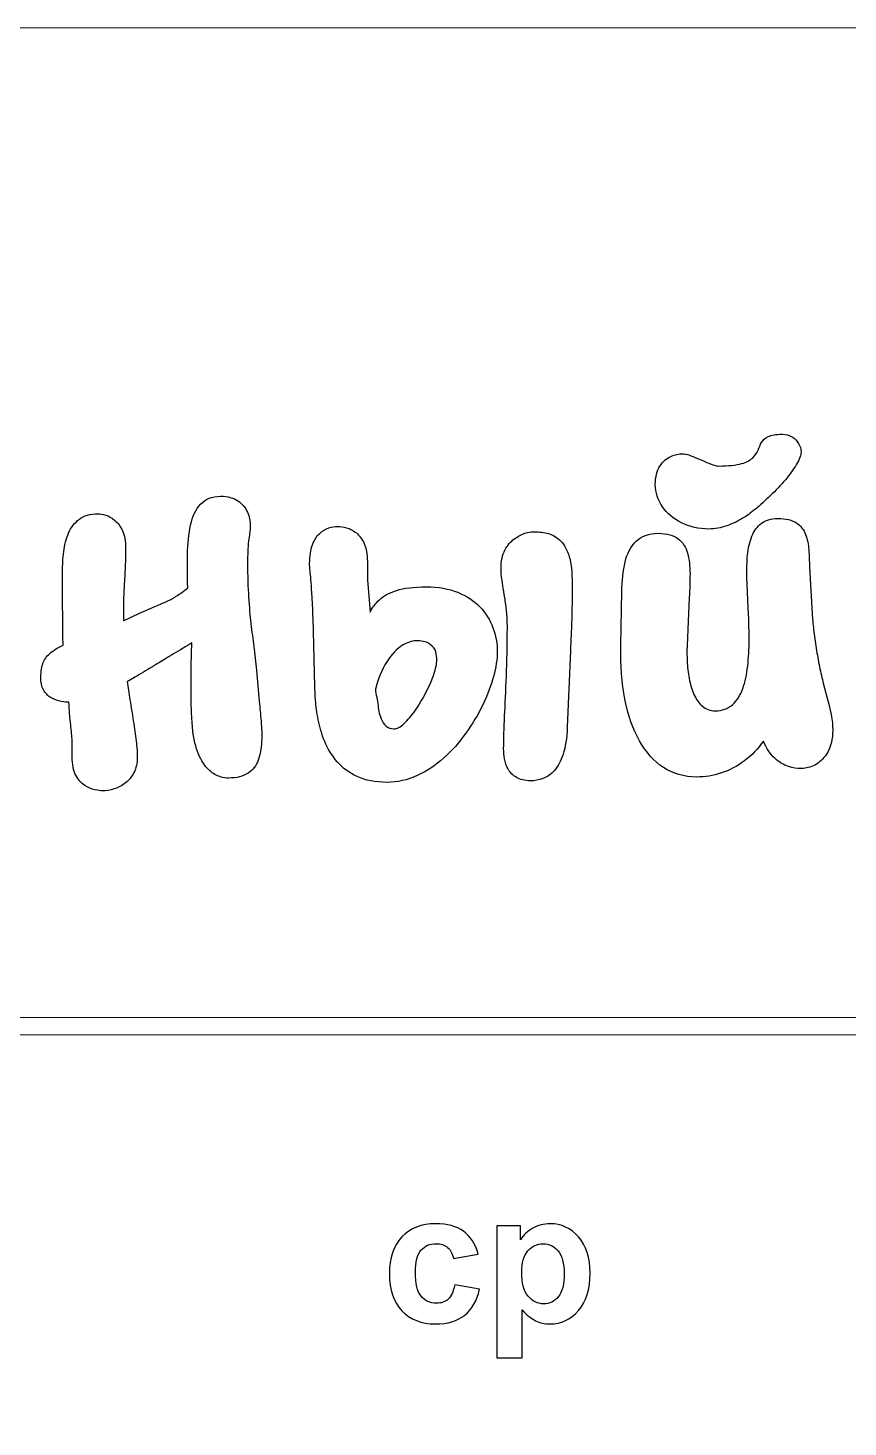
# Model space of a CAD drawing. Header units: millimetres. Extents: x -676 to 660, y -238 to 366.
# Drawn here: x -262.6 to -225, y 301.5 to 365.7 of the extents above; entities that cross this region are included whole.
import ezdxf

# ---------------------------------------------------------------- set-up
doc = ezdxf.new("R2010")
doc.units = ezdxf.units.MM
doc.header["$MEASUREMENT"] = 0
doc.layers.add('layer 1', color=7, linetype='Continuous')

msp = doc.modelspace()

# ---------------------------------------------------------------- linework, layer by layer
at = {"layer": 'layer 1', "color": 254, "lineweight": 20}
msp.add_open_spline([(-314.0978, 365.6892), (-314.0978, 365.6892), (-94.2157, 365.6892), (-94.2157, 365.6892), (-94.2157, 365.6892), (-92.6821, 365.6892), (-91.4274, 364.4345), (-91.4274, 362.9009), (-91.4274, 362.9009), (-91.4274, 362.9009), (-91.4274, 133.0603), (-91.4274, 133.0603), (-91.4274, 133.0603), (-91.4274, 131.5267), (-92.6821, 130.272), (-94.2157, 130.272), (-94.2157, 130.272), (-94.2157, 130.272), (-324.0563, 130.272), (-324.0563, 130.272), (-324.0563, 130.272), (-325.5899, 130.272), (-326.8446, 131.5267), (-326.8446, 133.0603), (-326.8446, 133.0603), (-326.8446, 133.0603), (-326.8446, 352.9424), (-326.8446, 352.9424), (-326.8446, 352.9424), (-326.8446, 359.9532), (-321.1086, 365.6892), (-314.0978, 365.6892)], degree=3, knots=[0, 0, 0, 0, 0.1111111, 0.1111111, 0.1111111, 0.1111111, 0.2222222, 0.2222222, 0.2222222, 0.2222222, 0.3333333, 0.3333333, 0.3333333, 0.3333333, 0.4444444, 0.4444444, 0.4444444, 0.4444444, 0.5555556, 0.5555556, 0.5555556, 0.5555556, 0.6666667, 0.6666667, 0.6666667, 0.6666667, 0.7777778, 0.7777778, 0.7777778, 0.7777778, 1, 1, 1, 1], dxfattribs=at)
at = {"layer": 'layer 1', "color": 250}
for points, knots in [([(-229.8325, 343.2017), (-229.6825, 343.2869), (-229.496, 343.4206), (-229.2771, 343.603), (-229.2771, 343.603), (-229.0542, 343.7814), (-228.8272, 343.9922), (-228.584, 344.2273), (-228.584, 344.2273), (-228.3449, 344.4623), (-228.1179, 344.7056), (-227.903, 344.9528), (-227.903, 344.9528), (-227.6923, 345.2041), (-227.522, 345.4433), (-227.3883, 345.6662), (-227.3883, 345.6662), (-227.2545, 345.8891), (-227.1856, 346.0837), (-227.1815, 346.2418), (-227.1815, 346.2418), (-227.1815, 346.3755), (-227.2221, 346.5012), (-227.295, 346.6228), (-227.295, 346.6228), (-227.368, 346.7444), (-227.4693, 346.8457), (-227.595, 346.9228), (-227.595, 346.9228), (-227.7247, 346.9998), (-227.8706, 347.0403), (-228.0328, 347.0444), (-228.0328, 347.0444), (-228.3327, 347.0403), (-228.5516, 347.0079), (-228.6935, 346.9349), (-228.6935, 346.9349), (-228.8353, 346.866), (-228.9367, 346.7768), (-228.9934, 346.6674), (-228.9934, 346.6674), (-229.0542, 346.5539), (-229.1069, 346.4404), (-229.1555, 346.3147), (-229.1555, 346.3147), (-229.2042, 346.1891), (-229.2812, 346.0756), (-229.3906, 345.9621), (-229.3906, 345.9621), (-229.5001, 345.8527), (-229.6744, 345.7635), (-229.9176, 345.6946), (-229.9176, 345.6946), (-230.1567, 345.6216), (-230.5013, 345.5892), (-230.9512, 345.5851), (-230.9512, 345.5851), (-231.0323, 345.5851), (-231.1255, 345.6054), (-231.2268, 345.6419), (-231.2268, 345.6419), (-231.3322, 345.6784), (-231.466, 345.7311), (-231.6322, 345.804), (-231.6322, 345.804), (-231.8227, 345.8851), (-231.9807, 345.9499), (-232.1023, 345.9986), (-232.1023, 345.9986), (-232.2199, 346.0513), (-232.3172, 346.0878), (-232.3942, 346.1121), (-232.3942, 346.1121), (-232.4712, 346.1323), (-232.5442, 346.1445), (-232.605, 346.1445), (-232.605, 346.1445), (-232.7833, 346.1486), (-232.9657, 346.108), (-233.1603, 346.0229), (-233.1603, 346.0229), (-233.3548, 345.9378), (-233.517, 345.7919), (-233.6548, 345.5851), (-233.6548, 345.5851), (-233.7926, 345.3784), (-233.8615, 345.0947), (-233.8696, 344.7339), (-233.8696, 344.7339), (-233.8656, 344.3651), (-233.7561, 344.0246), (-233.5413, 343.7165), (-233.5413, 343.7165), (-233.3265, 343.4085), (-233.0346, 343.1653), (-232.6658, 342.9788), (-232.6658, 342.9788), (-232.2969, 342.7924), (-231.8794, 342.6951), (-231.4133, 342.691), (-231.4133, 342.691), (-231.1336, 342.6951), (-230.862, 342.7437), (-230.5945, 342.8369), (-230.5945, 342.8369), (-230.331, 342.9302), (-230.0757, 343.0518), (-229.8325, 343.2017)], [0, 0, 0, 0, 0.0357143, 0.0357143, 0.0357143, 0.0357143, 0.0714286, 0.0714286, 0.0714286, 0.0714286, 0.1071429, 0.1071429, 0.1071429, 0.1071429, 0.1428571, 0.1428571, 0.1428571, 0.1428571, 0.1785714, 0.1785714, 0.1785714, 0.1785714, 0.2142857, 0.2142857, 0.2142857, 0.2142857, 0.25, 0.25, 0.25, 0.25, 0.2857143, 0.2857143, 0.2857143, 0.2857143, 0.3214286, 0.3214286, 0.3214286, 0.3214286, 0.3571429, 0.3571429, 0.3571429, 0.3571429, 0.3928571, 0.3928571, 0.3928571, 0.3928571, 0.4285714, 0.4285714, 0.4285714, 0.4285714, 0.4642857, 0.4642857, 0.4642857, 0.4642857, 0.5, 0.5, 0.5, 0.5, 0.5357143, 0.5357143, 0.5357143, 0.5357143, 0.5714286, 0.5714286, 0.5714286, 0.5714286, 0.6071429, 0.6071429, 0.6071429, 0.6071429, 0.6428571, 0.6428571, 0.6428571, 0.6428571, 0.6785714, 0.6785714, 0.6785714, 0.6785714, 0.7142857, 0.7142857, 0.7142857, 0.7142857, 0.75, 0.75, 0.75, 0.75, 0.7857143, 0.7857143, 0.7857143, 0.7857143, 0.8214286, 0.8214286, 0.8214286, 0.8214286, 0.8571429, 0.8571429, 0.8571429, 0.8571429, 0.8928571, 0.8928571, 0.8928571, 0.8928571, 0.9285714, 0.9285714, 0.9285714, 0.9285714, 1, 1, 1, 1]), ([(-258.2629, 338.4836), (-258.271, 338.966), (-258.271, 339.3672), (-258.2548, 339.6834), (-258.2548, 339.6834), (-258.2426, 339.9996), (-258.2264, 340.2509), (-258.2143, 340.4292), (-258.2143, 340.4292), (-258.2021, 340.6238), (-258.1899, 340.8427), (-258.1818, 341.0778), (-258.1818, 341.0778), (-258.1697, 341.3129), (-258.1656, 341.5601), (-258.1656, 341.8155), (-258.1656, 341.8155), (-258.1697, 342.1357), (-258.2183, 342.3992), (-258.3115, 342.6059), (-258.3115, 342.6059), (-258.4048, 342.8126), (-258.5223, 342.9748), (-258.6601, 343.0883), (-258.6601, 343.0883), (-258.802, 343.2058), (-258.9398, 343.2869), (-259.0776, 343.3315), (-259.0776, 343.3315), (-259.2195, 343.376), (-259.3371, 343.3963), (-259.4303, 343.3963), (-259.4303, 343.3963), (-259.787, 343.3923), (-260.0748, 343.3071), (-260.2896, 343.145), (-260.2896, 343.145), (-260.5085, 342.9829), (-260.6706, 342.7721), (-260.7841, 342.5086), (-260.7841, 342.5086), (-260.8936, 342.2451), (-260.9706, 341.9614), (-261.007, 341.6534), (-261.007, 341.6534), (-261.0435, 341.3453), (-261.0638, 341.0413), (-261.0597, 340.7454), (-261.0597, 340.7454), (-261.0597, 340.5225), (-261.0597, 340.259), (-261.0597, 339.955), (-261.0597, 339.955), (-261.0597, 339.651), (-261.0597, 339.3348), (-261.0557, 339.0105), (-261.0557, 339.0105), (-261.0557, 338.6822), (-261.0516, 338.3782), (-261.0476, 338.0864), (-261.0476, 338.0864), (-261.0476, 337.7986), (-261.0395, 337.5594), (-261.0354, 337.3649), (-261.0354, 337.3649), (-261.2989, 337.2392), (-261.5097, 337.1095), (-261.6556, 336.9717), (-261.6556, 336.9717), (-261.8056, 336.8379), (-261.911, 336.6758), (-261.9718, 336.4934), (-261.9718, 336.4934), (-262.0285, 336.3069), (-262.0609, 336.08), (-262.0569, 335.8084), (-262.0569, 335.8084), (-262.0528, 335.5773), (-262.0042, 335.3949), (-261.9069, 335.2531), (-261.9069, 335.2531), (-261.8096, 335.1112), (-261.6921, 335.0018), (-261.5502, 334.9288), (-261.5502, 334.9288), (-261.4083, 334.8518), (-261.2665, 334.8031), (-261.1246, 334.7748), (-261.1246, 334.7748), (-260.9827, 334.7504), (-260.8611, 334.7383), (-260.7679, 334.7383), (-260.7679, 334.7383), (-260.7557, 334.4667), (-260.7395, 334.2438), (-260.7233, 334.0614), (-260.7233, 334.0614), (-260.7071, 333.883), (-260.6909, 333.729), (-260.6747, 333.5993), (-260.6747, 333.5993), (-260.6625, 333.4696), (-260.6463, 333.348), (-260.6382, 333.2304), (-260.6382, 333.2304), (-260.626, 333.1129), (-260.622, 332.9832), (-260.622, 332.8413), (-260.622, 332.8413), (-260.622, 332.8413), (-260.622, 332.2333), (-260.622, 332.2333), (-260.622, 332.2333), (-260.6179, 331.8847), (-260.5612, 331.605), (-260.4517, 331.3942), (-260.4517, 331.3942), (-260.3382, 331.1875), (-260.2045, 331.0294), (-260.0464, 330.9281), (-260.0464, 330.9281), (-259.8883, 330.8227), (-259.7343, 330.7538), (-259.5843, 330.7214), (-259.5843, 330.7214), (-259.4343, 330.689), (-259.3208, 330.6727), (-259.2357, 330.6768), (-259.2357, 330.6768), (-259.0614, 330.6768), (-258.8831, 330.7052), (-258.6966, 330.7619), (-258.6966, 330.7619), (-258.5102, 330.8187), (-258.3399, 330.9119), (-258.1778, 331.0375), (-258.1778, 331.0375), (-258.0157, 331.1591), (-257.8859, 331.3213), (-257.7846, 331.5199), (-257.7846, 331.5199), (-257.6833, 331.7145), (-257.6346, 331.9536), (-257.6306, 332.2333), (-257.6306, 332.2333), (-257.6306, 332.4319), (-257.6508, 332.6751), (-257.6873, 332.9629), (-257.6873, 332.9629), (-257.7198, 333.2547), (-257.7643, 333.5587), (-257.817, 333.8871), (-257.817, 333.8871), (-257.8657, 334.2154), (-257.9184, 334.5316), (-257.9711, 334.8477), (-257.9711, 334.8477), (-258.0197, 335.1598), (-258.0602, 335.4395), (-258.0927, 335.6868), (-258.0927, 335.6868), (-257.8859, 335.8043), (-257.7116, 335.9097), (-257.5657, 335.9948), (-257.5657, 335.9948), (-257.4198, 336.08), (-257.282, 336.1651), (-257.1482, 336.2461), (-257.1482, 336.2461), (-257.0185, 336.3272), (-256.8685, 336.4164), (-256.6983, 336.5177), (-256.6983, 336.5177), (-256.5321, 336.6191), (-256.3213, 336.7447), (-256.07, 336.8987), (-256.07, 336.8987), (-255.8228, 337.0487), (-255.5066, 337.2352), (-255.1256, 337.4622), (-255.1256, 337.4622), (-255.1296, 337.3892), (-255.1377, 337.2392), (-255.1459, 337.0163), (-255.1459, 337.0163), (-255.1499, 336.7933), (-255.158, 336.5218), (-255.1621, 336.2056), (-255.1621, 336.2056), (-255.1661, 335.8894), (-255.1661, 335.5571), (-255.1661, 335.2085), (-255.1661, 335.2085), (-255.1621, 334.8639), (-255.154, 334.5275), (-255.1418, 334.2073), (-255.1418, 334.2073), (-255.1256, 333.8871), (-255.1053, 333.6114), (-255.0769, 333.3763), (-255.0769, 333.3763), (-255.0121, 332.9062), (-254.9108, 332.5292), (-254.7729, 332.2455), (-254.7729, 332.2455), (-254.6351, 331.9617), (-254.4852, 331.7509), (-254.3149, 331.6091), (-254.3149, 331.6091), (-254.1487, 331.4631), (-253.9866, 331.3699), (-253.8326, 331.3253), (-253.8326, 331.3253), (-253.6745, 331.2767), (-253.5488, 331.2564), (-253.4475, 331.2605), (-253.4475, 331.2605), (-253.0665, 331.2645), (-252.7665, 331.3415), (-252.5517, 331.4875), (-252.5517, 331.4875), (-252.3328, 331.6374), (-252.1788, 331.8401), (-252.0856, 332.0874), (-252.0856, 332.0874), (-251.9923, 332.3387), (-251.9396, 332.6184), (-251.9275, 332.9264), (-251.9275, 332.9264), (-251.9153, 333.2345), (-251.9234, 333.5466), (-251.9518, 333.8709), (-251.9518, 333.8709), (-251.9802, 334.1911), (-252.0085, 334.4951), (-252.0369, 334.7869), (-252.0369, 334.7869), (-252.0369, 334.7869), (-252.1585, 336.1975), (-252.1585, 336.1975), (-252.1585, 336.1975), (-252.195, 336.5947), (-252.2396, 336.9595), (-252.2842, 337.3), (-252.2842, 337.3), (-252.3328, 337.6405), (-252.3774, 337.9931), (-252.4179, 338.3498), (-252.4179, 338.3498), (-252.4625, 338.7106), (-252.499, 339.1119), (-252.5274, 339.5618), (-252.5274, 339.5618), (-252.5557, 340.0117), (-252.572, 340.5468), (-252.572, 341.1588), (-252.572, 341.1588), (-252.572, 341.3291), (-252.572, 341.4953), (-252.5639, 341.6574), (-252.5639, 341.6574), (-252.5598, 341.8195), (-252.5476, 341.9857), (-252.5233, 342.156), (-252.5233, 342.156), (-252.5112, 342.2654), (-252.4949, 342.3749), (-252.4787, 342.4884), (-252.4787, 342.4884), (-252.4625, 342.5978), (-252.4504, 342.7153), (-252.4504, 342.8369), (-252.4504, 342.8369), (-252.4504, 343.0518), (-252.4909, 343.2625), (-252.5801, 343.4693), (-252.5801, 343.4693), (-252.6692, 343.676), (-252.8152, 343.8503), (-253.0178, 343.9881), (-253.0178, 343.9881), (-253.2164, 344.1219), (-253.4799, 344.1948), (-253.8123, 344.1989), (-253.8123, 344.1989), (-254.2095, 344.1948), (-254.5176, 344.0692), (-254.7324, 343.8341), (-254.7324, 343.8341), (-254.9472, 343.5949), (-255.1013, 343.2747), (-255.1864, 342.8694), (-255.1864, 342.8694), (-255.2715, 342.4681), (-255.3202, 342.0182), (-255.3323, 341.5196), (-255.3323, 341.5196), (-255.3404, 341.0251), (-255.3364, 340.5144), (-255.3202, 339.9915), (-255.3202, 339.9915), (-255.5107, 339.8374), (-255.6768, 339.7118), (-255.8228, 339.6226), (-255.8228, 339.6226), (-255.9687, 339.5294), (-256.1146, 339.4483), (-256.2605, 339.3794), (-256.2605, 339.3794), (-256.4105, 339.3105), (-256.5848, 339.2375), (-256.7834, 339.1524), (-256.7834, 339.1524), (-256.982, 339.0713), (-257.2333, 338.9619), (-257.5333, 338.8241), (-257.5333, 338.8241), (-257.5333, 338.8241), (-258.2629, 338.4836), (-258.2629, 338.4836)], [0, 0, 0, 0, 0.0123457, 0.0123457, 0.0123457, 0.0123457, 0.0246914, 0.0246914, 0.0246914, 0.0246914, 0.037037, 0.037037, 0.037037, 0.037037, 0.0493827, 0.0493827, 0.0493827, 0.0493827, 0.0617284, 0.0617284, 0.0617284, 0.0617284, 0.0740741, 0.0740741, 0.0740741, 0.0740741, 0.0864198, 0.0864198, 0.0864198, 0.0864198, 0.0987654, 0.0987654, 0.0987654, 0.0987654, 0.1111111, 0.1111111, 0.1111111, 0.1111111, 0.1234568, 0.1234568, 0.1234568, 0.1234568, 0.1358025, 0.1358025, 0.1358025, 0.1358025, 0.1481481, 0.1481481, 0.1481481, 0.1481481, 0.1604938, 0.1604938, 0.1604938, 0.1604938, 0.1728395, 0.1728395, 0.1728395, 0.1728395, 0.1851852, 0.1851852, 0.1851852, 0.1851852, 0.1975309, 0.1975309, 0.1975309, 0.1975309, 0.2098765, 0.2098765, 0.2098765, 0.2098765, 0.2222222, 0.2222222, 0.2222222, 0.2222222, 0.2345679, 0.2345679, 0.2345679, 0.2345679, 0.2469136, 0.2469136, 0.2469136, 0.2469136, 0.2592593, 0.2592593, 0.2592593, 0.2592593, 0.2716049, 0.2716049, 0.2716049, 0.2716049, 0.2839506, 0.2839506, 0.2839506, 0.2839506, 0.2962963, 0.2962963, 0.2962963, 0.2962963, 0.308642, 0.308642, 0.308642, 0.308642, 0.3209877, 0.3209877, 0.3209877, 0.3209877, 0.3333333, 0.3333333, 0.3333333, 0.3333333, 0.345679, 0.345679, 0.345679, 0.345679, 0.3580247, 0.3580247, 0.3580247, 0.3580247, 0.3703704, 0.3703704, 0.3703704, 0.3703704, 0.382716, 0.382716, 0.382716, 0.382716, 0.3950617, 0.3950617, 0.3950617, 0.3950617, 0.4074074, 0.4074074, 0.4074074, 0.4074074, 0.4197531, 0.4197531, 0.4197531, 0.4197531, 0.4320988, 0.4320988, 0.4320988, 0.4320988, 0.4444444, 0.4444444, 0.4444444, 0.4444444, 0.4567901, 0.4567901, 0.4567901, 0.4567901, 0.4691358, 0.4691358, 0.4691358, 0.4691358, 0.4814815, 0.4814815, 0.4814815, 0.4814815, 0.4938272, 0.4938272, 0.4938272, 0.4938272, 0.5061728, 0.5061728, 0.5061728, 0.5061728, 0.5185185, 0.5185185, 0.5185185, 0.5185185, 0.5308642, 0.5308642, 0.5308642, 0.5308642, 0.5432099, 0.5432099, 0.5432099, 0.5432099, 0.5555556, 0.5555556, 0.5555556, 0.5555556, 0.5679012, 0.5679012, 0.5679012, 0.5679012, 0.5802469, 0.5802469, 0.5802469, 0.5802469, 0.5925926, 0.5925926, 0.5925926, 0.5925926, 0.6049383, 0.6049383, 0.6049383, 0.6049383, 0.617284, 0.617284, 0.617284, 0.617284, 0.6296296, 0.6296296, 0.6296296, 0.6296296, 0.6419753, 0.6419753, 0.6419753, 0.6419753, 0.654321, 0.654321, 0.654321, 0.654321, 0.6666667, 0.6666667, 0.6666667, 0.6666667, 0.6790123, 0.6790123, 0.6790123, 0.6790123, 0.691358, 0.691358, 0.691358, 0.691358, 0.7037037, 0.7037037, 0.7037037, 0.7037037, 0.7160494, 0.7160494, 0.7160494, 0.7160494, 0.7283951, 0.7283951, 0.7283951, 0.7283951, 0.7407407, 0.7407407, 0.7407407, 0.7407407, 0.7530864, 0.7530864, 0.7530864, 0.7530864, 0.7654321, 0.7654321, 0.7654321, 0.7654321, 0.7777778, 0.7777778, 0.7777778, 0.7777778, 0.7901235, 0.7901235, 0.7901235, 0.7901235, 0.8024691, 0.8024691, 0.8024691, 0.8024691, 0.8148148, 0.8148148, 0.8148148, 0.8148148, 0.8271605, 0.8271605, 0.8271605, 0.8271605, 0.8395062, 0.8395062, 0.8395062, 0.8395062, 0.8518519, 0.8518519, 0.8518519, 0.8518519, 0.8641975, 0.8641975, 0.8641975, 0.8641975, 0.8765432, 0.8765432, 0.8765432, 0.8765432, 0.8888889, 0.8888889, 0.8888889, 0.8888889, 0.9012346, 0.9012346, 0.9012346, 0.9012346, 0.9135802, 0.9135802, 0.9135802, 0.9135802, 0.9259259, 0.9259259, 0.9259259, 0.9259259, 0.9382716, 0.9382716, 0.9382716, 0.9382716, 0.9506173, 0.9506173, 0.9506173, 0.9506173, 0.962963, 0.962963, 0.962963, 0.962963, 0.9753086, 0.9753086, 0.9753086, 0.9753086, 1, 1, 1, 1]), ([(-226.1601, 335.6138), (-226.2209, 335.8408), (-226.2817, 336.0962), (-226.3344, 336.3718), (-226.3344, 336.3718), (-226.3911, 336.6474), (-226.4438, 336.9352), (-226.4884, 337.2271), (-226.4884, 337.2271), (-226.533, 337.5148), (-226.5735, 337.7986), (-226.606, 338.0702), (-226.606, 338.0702), (-226.6343, 338.3417), (-226.6587, 338.5849), (-226.6708, 338.7998), (-226.6708, 338.7998), (-226.6708, 338.7998), (-226.7924, 340.9643), (-226.7924, 340.9643), (-226.7924, 340.9643), (-226.8005, 341.2156), (-226.8127, 341.471), (-226.8289, 341.7304), (-226.8289, 341.7304), (-226.8451, 341.9898), (-226.8938, 342.2249), (-226.9748, 342.4438), (-226.9748, 342.4438), (-227.0559, 342.6626), (-227.1937, 342.8369), (-227.3923, 342.9707), (-227.3923, 342.9707), (-227.595, 343.1045), (-227.8787, 343.1734), (-228.2516, 343.1774), (-228.2516, 343.1774), (-228.5597, 343.1734), (-228.811, 343.1004), (-229.0015, 342.9545), (-229.0015, 342.9545), (-229.1961, 342.8086), (-229.342, 342.61), (-229.4393, 342.3586), (-229.4393, 342.3586), (-229.5406, 342.1033), (-229.6055, 341.8155), (-229.6379, 341.4953), (-229.6379, 341.4953), (-229.6663, 341.171), (-229.6744, 340.8346), (-229.6622, 340.4779), (-229.6622, 340.4779), (-229.6622, 340.4779), (-229.5893, 338.7511), (-229.5893, 338.7511), (-229.5893, 338.7511), (-229.573, 338.3782), (-229.5649, 337.9891), (-229.5649, 337.5838), (-229.5649, 337.5838), (-229.5649, 337.1784), (-229.5852, 336.7852), (-229.6298, 336.4042), (-229.6298, 336.4042), (-229.6703, 336.0192), (-229.7473, 335.6746), (-229.8568, 335.3666), (-229.8568, 335.3666), (-229.9662, 335.0585), (-230.1243, 334.8112), (-230.331, 334.6288), (-230.331, 334.6288), (-230.5337, 334.4464), (-230.7972, 334.3532), (-231.1214, 334.3492), (-231.1214, 334.3492), (-231.3525, 334.3532), (-231.5511, 334.4221), (-231.7092, 334.5599), (-231.7092, 334.5599), (-231.8673, 334.6977), (-231.997, 334.8761), (-232.0942, 335.099), (-232.0942, 335.099), (-232.1915, 335.326), (-232.2645, 335.5692), (-232.3131, 335.8367), (-232.3131, 335.8367), (-232.3618, 336.1002), (-232.3942, 336.3637), (-232.4064, 336.6272), (-232.4064, 336.6272), (-232.4185, 336.8906), (-232.4226, 337.1257), (-232.4104, 337.3406), (-232.4104, 337.3406), (-232.4104, 337.3406), (-232.3131, 339.5537), (-232.3131, 339.5537), (-232.3131, 339.5537), (-232.2888, 339.9266), (-232.2766, 340.2914), (-232.2766, 340.64), (-232.2766, 340.64), (-232.2766, 340.9886), (-232.3131, 341.3007), (-232.3901, 341.5804), (-232.3901, 341.5804), (-232.4631, 341.8601), (-232.609, 342.083), (-232.8157, 342.2451), (-232.8157, 342.2451), (-233.0225, 342.4073), (-233.3265, 342.4924), (-233.7237, 342.4965), (-233.7237, 342.4965), (-234.1655, 342.4924), (-234.506, 342.3708), (-234.7492, 342.1317), (-234.7492, 342.1317), (-234.9884, 341.8966), (-235.1586, 341.5763), (-235.2518, 341.1751), (-235.2518, 341.1751), (-235.3491, 340.7738), (-235.3978, 340.3198), (-235.4018, 339.8212), (-235.4018, 339.8212), (-235.4018, 339.8212), (-235.4504, 337.3406), (-235.4504, 337.3406), (-235.4504, 337.3406), (-235.4667, 336.4366), (-235.4059, 335.6179), (-235.2599, 334.8801), (-235.2599, 334.8801), (-235.114, 334.1424), (-234.8951, 333.5061), (-234.5952, 332.9751), (-234.5952, 332.9751), (-234.2993, 332.4441), (-233.9304, 332.0347), (-233.4927, 331.7469), (-233.4927, 331.7469), (-233.0508, 331.4591), (-232.5442, 331.3132), (-231.9726, 331.3091), (-231.9726, 331.3091), (-231.5876, 331.3091), (-231.2106, 331.3699), (-230.8377, 331.4956), (-230.8377, 331.4956), (-230.4648, 331.6172), (-230.1121, 331.8036), (-229.7838, 332.0468), (-229.7838, 332.0468), (-229.4555, 332.2941), (-229.1636, 332.5981), (-228.9083, 332.9629), (-228.9083, 332.9629), (-228.7664, 332.6184), (-228.5921, 332.3549), (-228.3854, 332.1684), (-228.3854, 332.1684), (-228.1787, 331.986), (-227.972, 331.8604), (-227.7612, 331.7955), (-227.7612, 331.7955), (-227.5504, 331.7266), (-227.3639, 331.6942), (-227.2059, 331.6982), (-227.2059, 331.6982), (-227.0275, 331.6942), (-226.837, 331.7388), (-226.6262, 331.8239), (-226.6262, 331.8239), (-226.4195, 331.9131), (-226.2331, 332.063), (-226.0669, 332.2779), (-226.0669, 332.2779), (-225.9007, 332.4927), (-225.7912, 332.7886), (-225.7466, 333.1656), (-225.7466, 333.1656), (-225.698, 333.5425), (-225.7466, 334.0168), (-225.8926, 334.5924), (-225.8926, 334.5924), (-225.8926, 334.5924), (-226.1601, 335.6138), (-226.1601, 335.6138)], [0, 0, 0, 0, 0.0204082, 0.0204082, 0.0204082, 0.0204082, 0.0408163, 0.0408163, 0.0408163, 0.0408163, 0.0612245, 0.0612245, 0.0612245, 0.0612245, 0.0816327, 0.0816327, 0.0816327, 0.0816327, 0.1020408, 0.1020408, 0.1020408, 0.1020408, 0.122449, 0.122449, 0.122449, 0.122449, 0.1428571, 0.1428571, 0.1428571, 0.1428571, 0.1632653, 0.1632653, 0.1632653, 0.1632653, 0.1836735, 0.1836735, 0.1836735, 0.1836735, 0.2040816, 0.2040816, 0.2040816, 0.2040816, 0.2244898, 0.2244898, 0.2244898, 0.2244898, 0.244898, 0.244898, 0.244898, 0.244898, 0.2653061, 0.2653061, 0.2653061, 0.2653061, 0.2857143, 0.2857143, 0.2857143, 0.2857143, 0.3061224, 0.3061224, 0.3061224, 0.3061224, 0.3265306, 0.3265306, 0.3265306, 0.3265306, 0.3469388, 0.3469388, 0.3469388, 0.3469388, 0.3673469, 0.3673469, 0.3673469, 0.3673469, 0.3877551, 0.3877551, 0.3877551, 0.3877551, 0.4081633, 0.4081633, 0.4081633, 0.4081633, 0.4285714, 0.4285714, 0.4285714, 0.4285714, 0.4489796, 0.4489796, 0.4489796, 0.4489796, 0.4693878, 0.4693878, 0.4693878, 0.4693878, 0.4897959, 0.4897959, 0.4897959, 0.4897959, 0.5102041, 0.5102041, 0.5102041, 0.5102041, 0.5306122, 0.5306122, 0.5306122, 0.5306122, 0.5510204, 0.5510204, 0.5510204, 0.5510204, 0.5714286, 0.5714286, 0.5714286, 0.5714286, 0.5918367, 0.5918367, 0.5918367, 0.5918367, 0.6122449, 0.6122449, 0.6122449, 0.6122449, 0.6326531, 0.6326531, 0.6326531, 0.6326531, 0.6530612, 0.6530612, 0.6530612, 0.6530612, 0.6734694, 0.6734694, 0.6734694, 0.6734694, 0.6938776, 0.6938776, 0.6938776, 0.6938776, 0.7142857, 0.7142857, 0.7142857, 0.7142857, 0.7346939, 0.7346939, 0.7346939, 0.7346939, 0.755102, 0.755102, 0.755102, 0.755102, 0.7755102, 0.7755102, 0.7755102, 0.7755102, 0.7959184, 0.7959184, 0.7959184, 0.7959184, 0.8163265, 0.8163265, 0.8163265, 0.8163265, 0.8367347, 0.8367347, 0.8367347, 0.8367347, 0.8571429, 0.8571429, 0.8571429, 0.8571429, 0.877551, 0.877551, 0.877551, 0.877551, 0.8979592, 0.8979592, 0.8979592, 0.8979592, 0.9183673, 0.9183673, 0.9183673, 0.9183673, 0.9387755, 0.9387755, 0.9387755, 0.9387755, 0.9591837, 0.9591837, 0.9591837, 0.9591837, 1, 1, 1, 1]), ([(-247.0756, 341.2075), (-247.0796, 341.5399), (-247.1283, 341.8114), (-247.2215, 342.0222), (-247.2215, 342.0222), (-247.3188, 342.233), (-247.4404, 342.3951), (-247.5822, 342.5127), (-247.5822, 342.5127), (-247.7282, 342.6262), (-247.8781, 342.7072), (-248.0281, 342.7518), (-248.0281, 342.7518), (-248.1821, 342.7924), (-248.32, 342.8167), (-248.4375, 342.8126), (-248.4375, 342.8126), (-248.5632, 342.8167), (-248.6969, 342.7924), (-248.8428, 342.7437), (-248.8428, 342.7437), (-248.9888, 342.6991), (-249.1306, 342.614), (-249.2644, 342.4924), (-249.2644, 342.4924), (-249.3982, 342.3667), (-249.5076, 342.1965), (-249.5927, 341.9695), (-249.5927, 341.9695), (-249.6778, 341.7466), (-249.7224, 341.4588), (-249.7265, 341.1102), (-249.7265, 341.1102), (-249.7265, 341.017), (-249.7224, 340.9278), (-249.7143, 340.8386), (-249.7143, 340.8386), (-249.7062, 340.7494), (-249.6941, 340.6319), (-249.6778, 340.49), (-249.6778, 340.49), (-249.6657, 340.3482), (-249.6495, 340.1536), (-249.6333, 339.9023), (-249.6333, 339.9023), (-249.613, 339.655), (-249.5968, 339.3227), (-249.5806, 338.9092), (-249.5806, 338.9092), (-249.5644, 338.4958), (-249.5481, 337.9729), (-249.5319, 337.3406), (-249.5319, 337.3406), (-249.5319, 337.3406), (-249.4833, 335.4679), (-249.4833, 335.4679), (-249.4833, 335.4679), (-249.4833, 335.3179), (-249.4711, 335.1071), (-249.4549, 334.8396), (-249.4549, 334.8396), (-249.4387, 334.568), (-249.3982, 334.2681), (-249.3333, 333.9357), (-249.3333, 333.9357), (-249.2725, 333.6074), (-249.1712, 333.275), (-249.0334, 332.9386), (-249.0334, 332.9386), (-248.8955, 332.6021), (-248.705, 332.2941), (-248.4659, 332.0144), (-248.4659, 332.0144), (-248.2227, 331.7307), (-247.9146, 331.5037), (-247.5417, 331.3294), (-247.5417, 331.3294), (-247.1688, 331.1591), (-246.7108, 331.07), (-246.1757, 331.0659), (-246.1757, 331.0659), (-245.6934, 331.07), (-245.2313, 331.1713), (-244.7976, 331.374), (-244.7976, 331.374), (-244.3598, 331.5726), (-243.9545, 331.8401), (-243.5775, 332.1806), (-243.5775, 332.1806), (-243.2005, 332.517), (-242.8641, 332.898), (-242.5601, 333.3196), (-242.5601, 333.3196), (-242.2602, 333.7411), (-242.0007, 334.1749), (-241.7859, 334.6207), (-241.7859, 334.6207), (-241.5711, 335.0707), (-241.4049, 335.5044), (-241.2914, 335.9219), (-241.2914, 335.9219), (-241.1779, 336.3394), (-241.1171, 336.7163), (-241.1171, 337.0487), (-241.1171, 337.0487), (-241.1171, 337.4338), (-241.182, 337.8067), (-241.3157, 338.1634), (-241.3157, 338.1634), (-241.4454, 338.5201), (-241.6481, 338.8363), (-241.9156, 339.12), (-241.9156, 339.12), (-242.1872, 339.3997), (-242.5236, 339.6226), (-242.933, 339.7888), (-242.933, 339.7888), (-243.3424, 339.9509), (-243.8248, 340.0361), (-244.376, 340.0401), (-244.376, 340.0401), (-244.9475, 340.0361), (-245.4015, 339.9793), (-245.742, 339.8739), (-245.742, 339.8739), (-246.0825, 339.7645), (-246.346, 339.6226), (-246.5284, 339.4443), (-246.5284, 339.4443), (-246.7148, 339.27), (-246.8526, 339.0795), (-246.954, 338.8727), (-246.954, 338.8727), (-246.954, 338.8727), (-247.0756, 340.3563), (-247.0756, 340.3563), (-247.0756, 340.3563), (-247.0756, 340.3563), (-247.0756, 341.2075), (-247.0756, 341.2075)], [0, 0, 0, 0, 0.0277778, 0.0277778, 0.0277778, 0.0277778, 0.0555556, 0.0555556, 0.0555556, 0.0555556, 0.0833333, 0.0833333, 0.0833333, 0.0833333, 0.1111111, 0.1111111, 0.1111111, 0.1111111, 0.1388889, 0.1388889, 0.1388889, 0.1388889, 0.1666667, 0.1666667, 0.1666667, 0.1666667, 0.1944444, 0.1944444, 0.1944444, 0.1944444, 0.2222222, 0.2222222, 0.2222222, 0.2222222, 0.25, 0.25, 0.25, 0.25, 0.2777778, 0.2777778, 0.2777778, 0.2777778, 0.3055556, 0.3055556, 0.3055556, 0.3055556, 0.3333333, 0.3333333, 0.3333333, 0.3333333, 0.3611111, 0.3611111, 0.3611111, 0.3611111, 0.3888889, 0.3888889, 0.3888889, 0.3888889, 0.4166667, 0.4166667, 0.4166667, 0.4166667, 0.4444444, 0.4444444, 0.4444444, 0.4444444, 0.4722222, 0.4722222, 0.4722222, 0.4722222, 0.5, 0.5, 0.5, 0.5, 0.5277778, 0.5277778, 0.5277778, 0.5277778, 0.5555556, 0.5555556, 0.5555556, 0.5555556, 0.5833333, 0.5833333, 0.5833333, 0.5833333, 0.6111111, 0.6111111, 0.6111111, 0.6111111, 0.6388889, 0.6388889, 0.6388889, 0.6388889, 0.6666667, 0.6666667, 0.6666667, 0.6666667, 0.6944444, 0.6944444, 0.6944444, 0.6944444, 0.7222222, 0.7222222, 0.7222222, 0.7222222, 0.75, 0.75, 0.75, 0.75, 0.7777778, 0.7777778, 0.7777778, 0.7777778, 0.8055556, 0.8055556, 0.8055556, 0.8055556, 0.8333333, 0.8333333, 0.8333333, 0.8333333, 0.8611111, 0.8611111, 0.8611111, 0.8611111, 0.8888889, 0.8888889, 0.8888889, 0.8888889, 0.9166667, 0.9166667, 0.9166667, 0.9166667, 0.9444444, 0.9444444, 0.9444444, 0.9444444, 1, 1, 1, 1]), ([(-237.7609, 337.0974), (-237.7366, 337.6162), (-237.7204, 338.0539), (-237.7082, 338.4147), (-237.7082, 338.4147), (-237.696, 338.7714), (-237.692, 339.0713), (-237.6879, 339.3105), (-237.6879, 339.3105), (-237.6839, 339.5496), (-237.6839, 339.7523), (-237.6839, 339.9145), (-237.6839, 339.9145), (-237.6879, 340.0806), (-237.6879, 340.2266), (-237.6879, 340.3563), (-237.6879, 340.3563), (-237.692, 340.8467), (-237.7447, 341.2359), (-237.8501, 341.5318), (-237.8501, 341.5318), (-237.9555, 341.8276), (-238.0933, 342.0506), (-238.2676, 342.2006), (-238.2676, 342.2006), (-238.4419, 342.3505), (-238.6364, 342.4519), (-238.8472, 342.5005), (-238.8472, 342.5005), (-239.058, 342.5492), (-239.2728, 342.5735), (-239.4876, 342.5694), (-239.4876, 342.5694), (-239.5728, 342.5694), (-239.6903, 342.5492), (-239.8484, 342.5005), (-239.8484, 342.5005), (-240.0065, 342.4478), (-240.1686, 342.3627), (-240.3348, 342.2411), (-240.3348, 342.2411), (-240.505, 342.1195), (-240.6469, 341.9493), (-240.7645, 341.7263), (-240.7645, 341.7263), (-240.882, 341.5074), (-240.9428, 341.2318), (-240.9469, 340.8913), (-240.9469, 340.8913), (-240.9469, 340.7657), (-240.9388, 340.636), (-240.9225, 340.5103), (-240.9225, 340.5103), (-240.9104, 340.3846), (-240.8901, 340.2428), (-240.8658, 340.0887), (-240.8658, 340.0887), (-240.8374, 339.9307), (-240.809, 339.7442), (-240.7766, 339.5294), (-240.7766, 339.5294), (-240.7401, 339.3267), (-240.7118, 339.12), (-240.6874, 338.9052), (-240.6874, 338.9052), (-240.6672, 338.6903), (-240.655, 338.4431), (-240.655, 338.1674), (-240.655, 338.1674), (-240.6591, 337.3527), (-240.6712, 336.6069), (-240.6996, 335.9381), (-240.6996, 335.9381), (-240.728, 335.2693), (-240.7523, 334.6613), (-240.7807, 334.1141), (-240.7807, 334.1141), (-240.809, 333.5628), (-240.8212, 333.0561), (-240.8253, 332.5981), (-240.8253, 332.5981), (-240.8293, 332.4603), (-240.8131, 332.3103), (-240.7847, 332.1441), (-240.7847, 332.1441), (-240.7563, 331.9779), (-240.6996, 331.8198), (-240.6145, 331.6699), (-240.6145, 331.6699), (-240.5294, 331.5158), (-240.4078, 331.3902), (-240.2416, 331.2929), (-240.2416, 331.2929), (-240.0754, 331.1916), (-239.8565, 331.1429), (-239.5849, 331.1389), (-239.5849, 331.1389), (-239.3985, 331.1348), (-239.212, 331.1673), (-239.0256, 331.2402), (-239.0256, 331.2402), (-238.835, 331.3091), (-238.6607, 331.4307), (-238.4986, 331.6091), (-238.4986, 331.6091), (-238.3365, 331.7874), (-238.2027, 332.0387), (-238.0973, 332.3589), (-238.0973, 332.3589), (-237.9919, 332.6832), (-237.9271, 333.0926), (-237.9068, 333.5952), (-237.9068, 333.5952), (-237.9068, 333.5952), (-237.7609, 337.0974), (-237.7609, 337.0974)], [0, 0, 0, 0, 0.0333333, 0.0333333, 0.0333333, 0.0333333, 0.0666667, 0.0666667, 0.0666667, 0.0666667, 0.1, 0.1, 0.1, 0.1, 0.1333333, 0.1333333, 0.1333333, 0.1333333, 0.1666667, 0.1666667, 0.1666667, 0.1666667, 0.2, 0.2, 0.2, 0.2, 0.2333333, 0.2333333, 0.2333333, 0.2333333, 0.2666667, 0.2666667, 0.2666667, 0.2666667, 0.3, 0.3, 0.3, 0.3, 0.3333333, 0.3333333, 0.3333333, 0.3333333, 0.3666667, 0.3666667, 0.3666667, 0.3666667, 0.4, 0.4, 0.4, 0.4, 0.4333333, 0.4333333, 0.4333333, 0.4333333, 0.4666667, 0.4666667, 0.4666667, 0.4666667, 0.5, 0.5, 0.5, 0.5, 0.5333333, 0.5333333, 0.5333333, 0.5333333, 0.5666667, 0.5666667, 0.5666667, 0.5666667, 0.6, 0.6, 0.6, 0.6, 0.6333333, 0.6333333, 0.6333333, 0.6333333, 0.6666667, 0.6666667, 0.6666667, 0.6666667, 0.7, 0.7, 0.7, 0.7, 0.7333333, 0.7333333, 0.7333333, 0.7333333, 0.7666667, 0.7666667, 0.7666667, 0.7666667, 0.8, 0.8, 0.8, 0.8, 0.8333333, 0.8333333, 0.8333333, 0.8333333, 0.8666667, 0.8666667, 0.8666667, 0.8666667, 0.9, 0.9, 0.9, 0.9, 0.9333333, 0.9333333, 0.9333333, 0.9333333, 1, 1, 1, 1]), ([(-246.5892, 334.5924), (-246.6013, 334.714), (-246.6216, 334.8396), (-246.65, 334.9693), (-246.65, 334.9693), (-246.6743, 335.099), (-246.6946, 335.2247), (-246.7108, 335.3463), (-246.7108, 335.3463), (-246.5365, 335.9462), (-246.3338, 336.4083), (-246.0987, 336.7325), (-246.0987, 336.7325), (-245.8677, 337.0528), (-245.6326, 337.2716), (-245.4015, 337.3892), (-245.4015, 337.3892), (-245.1664, 337.5108), (-244.9638, 337.5675), (-244.7895, 337.5594), (-244.7895, 337.5594), (-244.5179, 337.5554), (-244.3193, 337.4986), (-244.1896, 337.3973), (-244.1896, 337.3973), (-244.0599, 337.296), (-243.9747, 337.1784), (-243.9383, 337.0487), (-243.9383, 337.0487), (-243.9018, 336.9149), (-243.8856, 336.8015), (-243.8896, 336.7082), (-243.8896, 336.7082), (-243.8937, 336.5177), (-243.9383, 336.2907), (-244.0274, 336.0232), (-244.0274, 336.0232), (-244.1207, 335.7557), (-244.2382, 335.476), (-244.3882, 335.1882), (-244.3882, 335.1882), (-244.5341, 334.9004), (-244.6962, 334.6288), (-244.8705, 334.3775), (-244.8705, 334.3775), (-245.0489, 334.1262), (-245.2191, 333.9236), (-245.3934, 333.7655), (-245.3934, 333.7655), (-245.5637, 333.6074), (-245.7217, 333.5263), (-245.8596, 333.5223), (-245.8596, 333.5223), (-246.0095, 333.5263), (-246.1311, 333.5709), (-246.2284, 333.6601), (-246.2284, 333.6601), (-246.3216, 333.7452), (-246.3946, 333.8506), (-246.4432, 333.9762), (-246.4432, 333.9762), (-246.4919, 334.0978), (-246.5284, 334.2194), (-246.5486, 334.3329), (-246.5486, 334.3329), (-246.573, 334.4464), (-246.5851, 334.5356), (-246.5892, 334.5924)], [0, 0, 0, 0, 0.0555556, 0.0555556, 0.0555556, 0.0555556, 0.1111111, 0.1111111, 0.1111111, 0.1111111, 0.1666667, 0.1666667, 0.1666667, 0.1666667, 0.2222222, 0.2222222, 0.2222222, 0.2222222, 0.2777778, 0.2777778, 0.2777778, 0.2777778, 0.3333333, 0.3333333, 0.3333333, 0.3333333, 0.3888889, 0.3888889, 0.3888889, 0.3888889, 0.4444444, 0.4444444, 0.4444444, 0.4444444, 0.5, 0.5, 0.5, 0.5, 0.5555556, 0.5555556, 0.5555556, 0.5555556, 0.6111111, 0.6111111, 0.6111111, 0.6111111, 0.6666667, 0.6666667, 0.6666667, 0.6666667, 0.7222222, 0.7222222, 0.7222222, 0.7222222, 0.7777778, 0.7777778, 0.7777778, 0.7777778, 0.8333333, 0.8333333, 0.8333333, 0.8333333, 0.8888889, 0.8888889, 0.8888889, 0.8888889, 1, 1, 1, 1]), ([(-241.9883, 309.4093), (-241.9883, 309.4093), (-243.1314, 309.2061), (-243.1314, 309.2061), (-243.1314, 309.2061), (-243.1695, 309.4333), (-243.2569, 309.6041), (-243.3938, 309.7198), (-243.3938, 309.7198), (-243.5307, 309.8341), (-243.7071, 309.8919), (-243.9244, 309.8919), (-243.9244, 309.8919), (-244.2137, 309.8919), (-244.4451, 309.7918), (-244.6173, 309.5914), (-244.6173, 309.5914), (-244.7894, 309.391), (-244.8755, 309.0566), (-244.8755, 308.5867), (-244.8755, 308.5867), (-244.8755, 308.0646), (-244.788, 307.6962), (-244.613, 307.4803), (-244.613, 307.4803), (-244.438, 307.2644), (-244.2038, 307.1572), (-243.9103, 307.1572), (-243.9103, 307.1572), (-243.6902, 307.1572), (-243.5095, 307.2207), (-243.3698, 307.3463), (-243.3698, 307.3463), (-243.2287, 307.4719), (-243.1299, 307.6878), (-243.0721, 307.9954), (-243.0721, 307.9954), (-243.0721, 307.9954), (-241.9291, 307.8007), (-241.9291, 307.8007), (-241.9291, 307.8007), (-242.0476, 307.2757), (-242.2748, 306.8792), (-242.6107, 306.6111), (-242.6107, 306.6111), (-242.9465, 306.343), (-243.3966, 306.2089), (-243.9625, 306.2089), (-243.9625, 306.2089), (-244.6031, 306.2089), (-245.1154, 306.4121), (-245.4964, 306.8171), (-245.4964, 306.8171), (-245.8788, 307.2235), (-246.0693, 307.7852), (-246.0693, 308.5034), (-246.0693, 308.5034), (-246.0693, 309.2301), (-245.8774, 309.7946), (-245.495, 310.1996), (-245.495, 310.1996), (-245.1126, 310.6046), (-244.5947, 310.8064), (-243.9413, 310.8064), (-243.9413, 310.8064), (-243.4079, 310.8064), (-242.9832, 310.6906), (-242.6671, 310.4606), (-242.6671, 310.4606), (-242.3524, 310.2306), (-242.1266, 309.8807), (-241.9883, 309.4093)], [0, 0, 0, 0, 0.0526316, 0.0526316, 0.0526316, 0.0526316, 0.1052632, 0.1052632, 0.1052632, 0.1052632, 0.1578947, 0.1578947, 0.1578947, 0.1578947, 0.2105263, 0.2105263, 0.2105263, 0.2105263, 0.2631579, 0.2631579, 0.2631579, 0.2631579, 0.3157895, 0.3157895, 0.3157895, 0.3157895, 0.3684211, 0.3684211, 0.3684211, 0.3684211, 0.4210526, 0.4210526, 0.4210526, 0.4210526, 0.4736842, 0.4736842, 0.4736842, 0.4736842, 0.5263158, 0.5263158, 0.5263158, 0.5263158, 0.5789474, 0.5789474, 0.5789474, 0.5789474, 0.6315789, 0.6315789, 0.6315789, 0.6315789, 0.6842105, 0.6842105, 0.6842105, 0.6842105, 0.7368421, 0.7368421, 0.7368421, 0.7368421, 0.7894737, 0.7894737, 0.7894737, 0.7894737, 0.8421053, 0.8421053, 0.8421053, 0.8421053, 0.8947368, 0.8947368, 0.8947368, 0.8947368, 1, 1, 1, 1]), ([(-241.1403, 310.7132), (-241.1403, 310.7132), (-240.0565, 310.7132), (-240.0565, 310.7132), (-240.0565, 310.7132), (-240.0565, 310.7132), (-240.0565, 310.0683), (-240.0565, 310.0683), (-240.0565, 310.0683), (-239.9154, 310.2885), (-239.7263, 310.4663), (-239.4864, 310.6032), (-239.4864, 310.6032), (-239.2465, 310.7386), (-238.9798, 310.8064), (-238.6877, 310.8064), (-238.6877, 310.8064), (-238.1783, 310.8064), (-237.7451, 310.606), (-237.3895, 310.2052), (-237.3895, 310.2052), (-237.0339, 309.8059), (-236.8561, 309.2471), (-236.8561, 308.533), (-236.8561, 308.533), (-236.8561, 307.7979), (-237.0353, 307.2278), (-237.3937, 306.8199), (-237.3937, 306.8199), (-237.7522, 306.4121), (-238.1868, 306.2089), (-238.6976, 306.2089), (-238.6976, 306.2089), (-238.9403, 306.2089), (-239.1605, 306.2569), (-239.358, 306.3543), (-239.358, 306.3543), (-239.5542, 306.4502), (-239.763, 306.6153), (-239.9803, 306.8496), (-239.9803, 306.8496), (-239.9803, 306.8496), (-239.9803, 304.6511), (-239.9803, 304.6511), (-239.9803, 304.6511), (-239.9803, 304.6511), (-241.1403, 304.6511), (-241.1403, 304.6511), (-241.1403, 304.6511), (-241.1403, 304.6511), (-241.1403, 310.7132), (-241.1403, 310.7132)], [0, 0, 0, 0, 0.0714286, 0.0714286, 0.0714286, 0.0714286, 0.1428571, 0.1428571, 0.1428571, 0.1428571, 0.2142857, 0.2142857, 0.2142857, 0.2142857, 0.2857143, 0.2857143, 0.2857143, 0.2857143, 0.3571429, 0.3571429, 0.3571429, 0.3571429, 0.4285714, 0.4285714, 0.4285714, 0.4285714, 0.5, 0.5, 0.5, 0.5, 0.5714286, 0.5714286, 0.5714286, 0.5714286, 0.6428571, 0.6428571, 0.6428571, 0.6428571, 0.7142857, 0.7142857, 0.7142857, 0.7142857, 0.7857143, 0.7857143, 0.7857143, 0.7857143, 0.8571429, 0.8571429, 0.8571429, 0.8571429, 1, 1, 1, 1]), ([(-239.9973, 308.5838), (-239.9973, 308.0885), (-239.8999, 307.7231), (-239.7037, 307.486), (-239.7037, 307.486), (-239.509, 307.2503), (-239.2705, 307.1318), (-238.9911, 307.1318), (-238.9911, 307.1318), (-238.7216, 307.1318), (-238.4972, 307.2405), (-238.318, 307.4578), (-238.318, 307.4578), (-238.1388, 307.6751), (-238.0499, 308.0307), (-238.0499, 308.526), (-238.0499, 308.526), (-238.0499, 308.9888), (-238.1416, 309.3317), (-238.3265, 309.5561), (-238.3265, 309.5561), (-238.5099, 309.7805), (-238.7385, 309.8919), (-239.0109, 309.8919), (-239.0109, 309.8919), (-239.2945, 309.8919), (-239.5302, 309.7819), (-239.7164, 309.5617), (-239.7164, 309.5617), (-239.9041, 309.3416), (-239.9973, 309.0156), (-239.9973, 308.5838)], [0, 0, 0, 0, 0.1111111, 0.1111111, 0.1111111, 0.1111111, 0.2222222, 0.2222222, 0.2222222, 0.2222222, 0.3333333, 0.3333333, 0.3333333, 0.3333333, 0.4444444, 0.4444444, 0.4444444, 0.4444444, 0.5555556, 0.5555556, 0.5555556, 0.5555556, 0.6666667, 0.6666667, 0.6666667, 0.6666667, 0.7777778, 0.7777778, 0.7777778, 0.7777778, 1, 1, 1, 1])]:
    msp.add_open_spline(points, degree=3, knots=knots, dxfattribs=at)
at = {"layer": 'layer 1', "color": 250, "lineweight": 20}
msp.add_open_spline([(-316.8862, 320.2787), (-316.8862, 320.2787), (-97.8009, 320.2787), (-97.8009, 320.2787), (-97.8009, 320.2787), (-97.8009, 320.2787), (-97.8009, 319.4821), (-97.8009, 319.4821), (-97.8009, 319.4821), (-97.8009, 319.4821), (-316.8862, 319.4821), (-316.8862, 319.4821), (-316.8862, 319.4821), (-316.8862, 319.4821), (-316.8862, 320.2787), (-316.8862, 320.2787)], degree=3, knots=[0, 0, 0, 0, 0.2, 0.2, 0.2, 0.2, 0.4, 0.4, 0.4, 0.4, 0.6, 0.6, 0.6, 0.6, 1, 1, 1, 1], dxfattribs=at)

doc.saveas('drawing.dxf')
